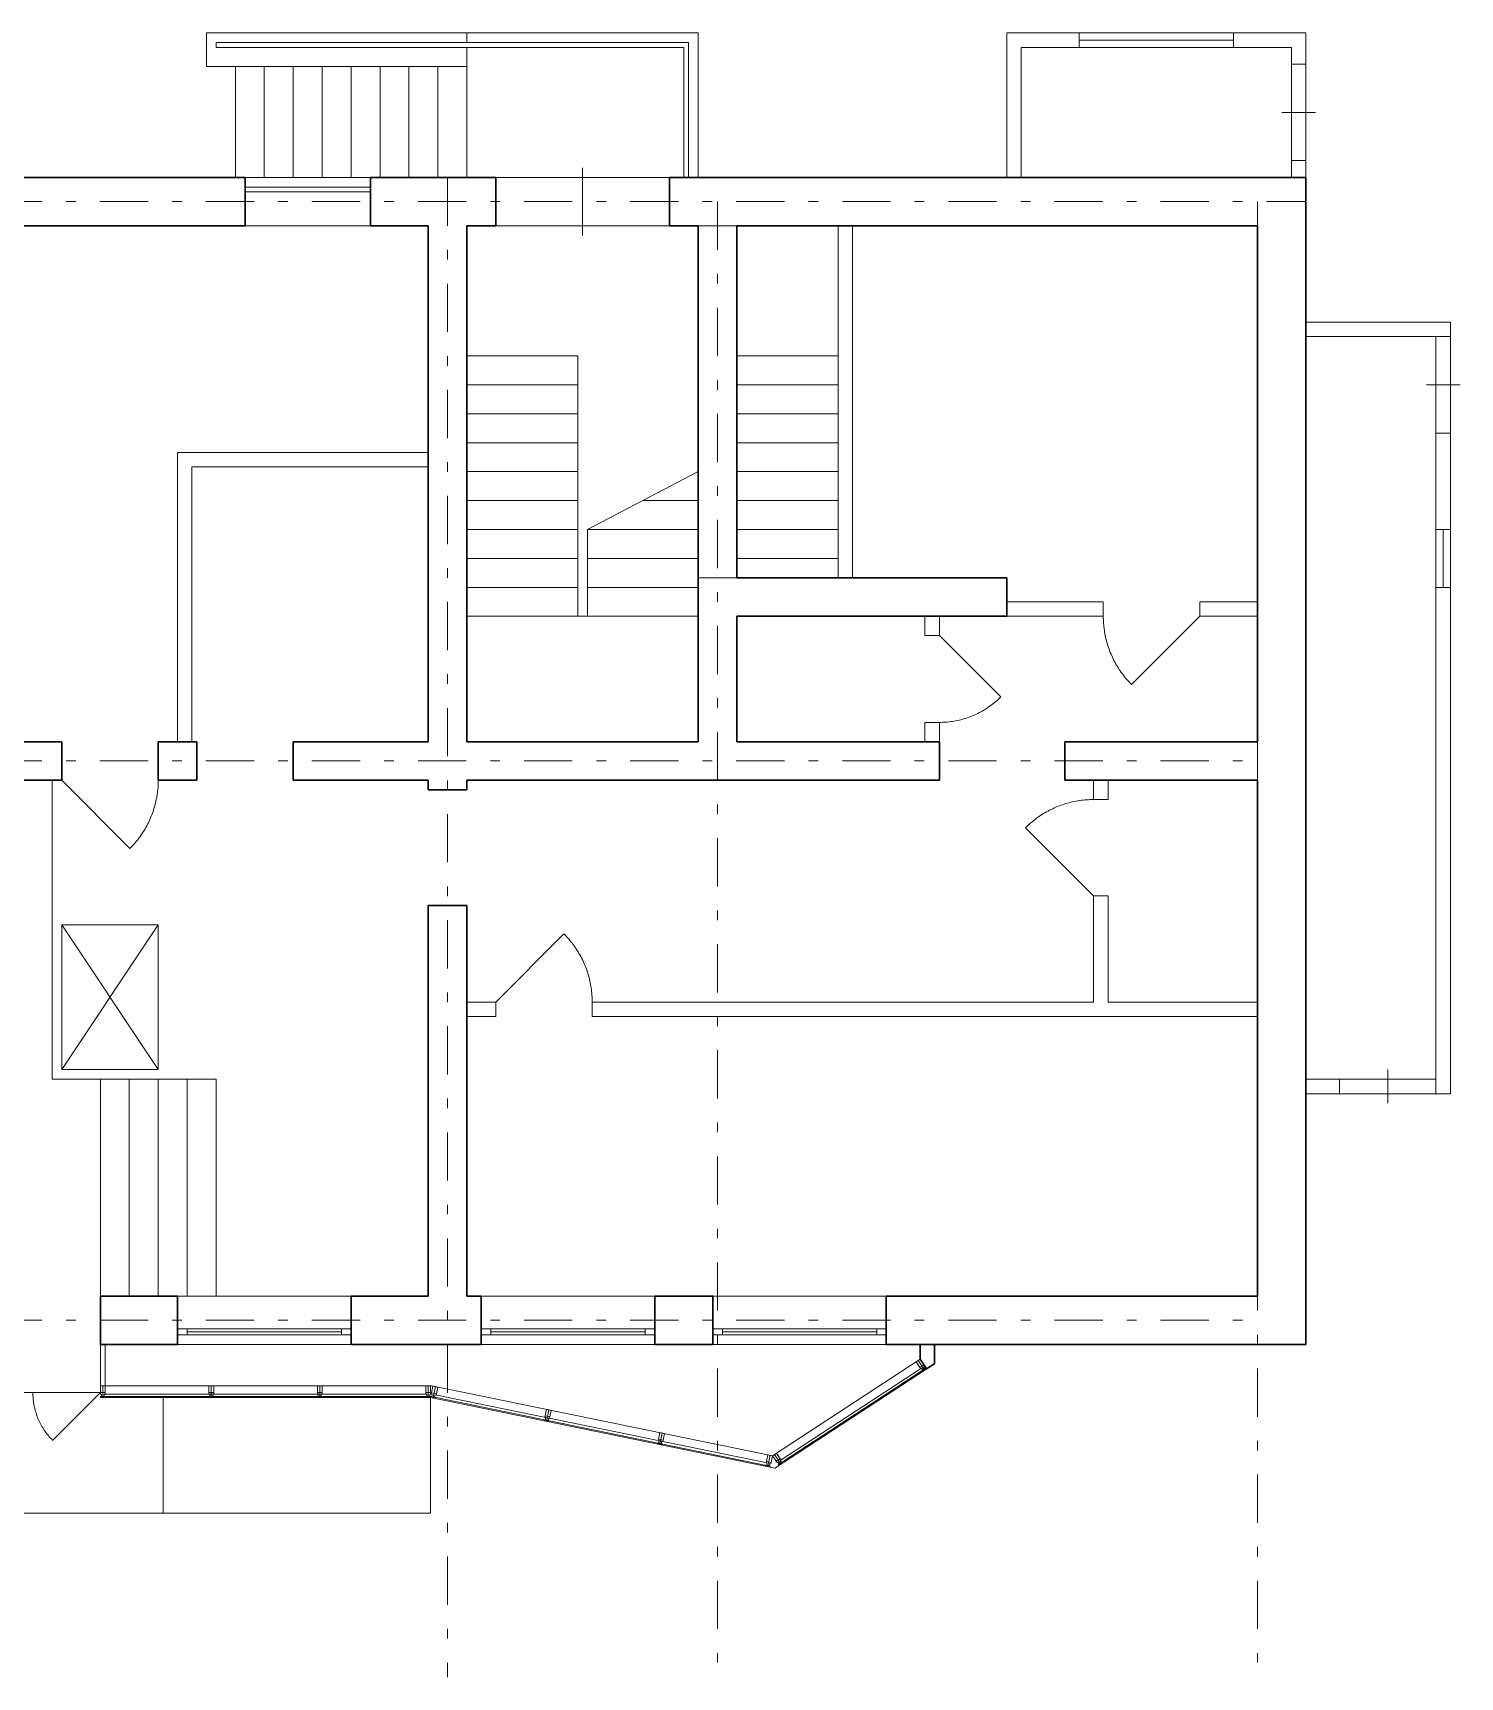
# Model space of a CAD drawing. Header units: metres. Extents: x 3.9 to 52.1, y 10.3 to 27.3.
# Drawn here: x 37.28 to 52.08, y 10.27 to 27.32 of the extents above; entities that cross this region are included whole.
import ezdxf

# ---------------------------------------------------------------- set-up
doc = ezdxf.new("R2010")
doc.units = ezdxf.units.M
doc.header["$MEASUREMENT"] = 0
doc.linetypes.add('( Dashdot )', pattern=[1.001, 0.5, -0.25, 0.001, -0.25])

msp = doc.modelspace()

# ---------------------------------------------------------------- linework, layer by layer
at = {"lineweight": 13}
for p, q in [((44.176, 27.316), (39.076, 27.316)), ((39.076, 26.966), (39.076, 27.316)), ((41.776, 27.216), (41.776, 27.316)), ((44.176, 25.816), (44.176, 27.316)), ((47.376, 25.816), (47.376, 27.316)), ((47.376, 27.316), (48.126, 27.316)), ((49.726, 27.316), (50.476, 27.316)), ((50.476, 26.991), (50.476, 27.316)), ((44.076, 27.216), (39.176, 27.216)), ((39.176, 27.166), (39.176, 27.216)), ((44.026, 27.166), (39.176, 27.166)), ((41.776, 25.816), (41.776, 27.166)), ((44.026, 25.816), (44.026, 27.166)), ((44.076, 25.816), (44.076, 27.216)), ((39.076, 26.966), (41.776, 26.966)), ((39.376, 25.816), (39.376, 26.966)), ((50.476, 25.816), (50.476, 25.991)), ((39.476, 25.716), (40.776, 25.716)), ((39.476, 25.666), (39.476, 25.716)), ((39.476, 25.716), (39.476, 25.716)), ((40.776, 25.666), (39.476, 25.666)), ((40.776, 25.716), (40.776, 25.666)), ((45.626, 25.316), (45.626, 21.666)), ((45.776, 25.316), (45.776, 21.666)), ((50.476, 24.316), (51.976, 24.316)), ((51.976, 24.316), (51.976, 24.166)), ((41.776, 23.966), (42.926, 23.966)), ((42.926, 21.266), (42.926, 23.966)), ((51.976, 23.166), (51.976, 22.166)), ((38.776, 22.966), (38.776, 19.966)), ((38.776, 22.966), (41.376, 22.966)), ((38.926, 22.816), (38.926, 19.966)), ((38.926, 22.816), (41.376, 22.816)), ((43.026, 21.266), (43.026, 22.166)), ((51.976, 21.566), (51.976, 16.316)), ((47.376, 21.416), (48.376, 21.416)), ((48.376, 21.416), (48.376, 21.266)), ((49.376, 21.416), (49.376, 21.266)), ((49.376, 21.416), (49.976, 21.416)), ((41.776, 21.266), (44.176, 21.266)), ((46.526, 21.066), (46.526, 21.266)), ((46.676, 21.066), (46.676, 21.266)), ((47.376, 21.266), (48.376, 21.266)), ((49.376, 21.266), (48.669, 20.559)), ((49.376, 21.266), (49.976, 21.266)), ((46.526, 21.066), (46.676, 21.066)), ((46.676, 21.066), (47.313, 20.43)), ((46.526, 19.966), (46.526, 20.166)), ((46.526, 20.166), (46.676, 20.166)), ((46.676, 19.966), (46.676, 20.166)), ((37.476, 19.566), (37.476, 16.466)), ((37.576, 19.566), (38.283, 18.859)), ((48.276, 19.566), (48.276, 19.366)), ((48.426, 19.566), (48.426, 19.366)), ((48.276, 19.366), (48.426, 19.366)), ((48.276, 18.366), (47.569, 19.073)), ((48.276, 18.366), (48.426, 18.366)), ((48.276, 18.366), (48.276, 17.266)), ((48.426, 18.366), (48.426, 17.266)), ((37.576, 18.066), (37.576, 16.566)), ((38.576, 18.066), (37.576, 18.066)), ((37.576, 18.066), (37.576, 18.066)), ((38.576, 16.566), (38.576, 18.066)), ((42.076, 17.266), (42.783, 17.973)), ((41.776, 17.266), (42.076, 17.266)), ((42.076, 17.266), (42.076, 17.116)), ((43.076, 17.266), (43.076, 17.116)), ((43.076, 17.266), (48.276, 17.266)), ((48.426, 17.266), (49.976, 17.266)), ((41.776, 17.116), (42.076, 17.116)), ((43.076, 17.116), (49.976, 17.116)), ((37.576, 16.566), (38.576, 16.566)), ((37.476, 16.466), (39.176, 16.466)), ((37.976, 16.466), (37.976, 14.216)), ((39.176, 16.466), (39.176, 14.216)), ((50.476, 16.316), (50.826, 16.316)), ((38.776, 14.216), (39.176, 14.216)), ((38.776, 13.876), (38.876, 13.876)), ((38.776, 13.816), (38.776, 13.876)), ((38.776, 13.876), (38.776, 13.876)), ((38.876, 13.816), (38.776, 13.816)), ((38.876, 13.876), (38.876, 13.816)), ((40.576, 13.876), (40.476, 13.876)), ((40.476, 13.876), (40.476, 13.816)), ((40.476, 13.816), (40.576, 13.816)), ((40.576, 13.816), (40.576, 13.876)), ((40.576, 13.876), (40.576, 13.876)), ((41.926, 13.876), (42.026, 13.876)), ((41.926, 13.816), (41.926, 13.876)), ((41.926, 13.876), (41.926, 13.876)), ((42.026, 13.816), (41.926, 13.816)), ((42.026, 13.876), (42.026, 13.816)), ((43.726, 13.876), (43.626, 13.876)), ((43.626, 13.876), (43.626, 13.816)), ((43.626, 13.816), (43.726, 13.816)), ((43.726, 13.816), (43.726, 13.876)), ((43.726, 13.876), (43.726, 13.876)), ((44.326, 13.876), (44.426, 13.876)), ((44.326, 13.816), (44.326, 13.876)), ((44.326, 13.876), (44.326, 13.876)), ((44.426, 13.816), (44.326, 13.816)), ((44.426, 13.876), (44.426, 13.816)), ((46.126, 13.876), (46.026, 13.876)), ((46.026, 13.876), (46.026, 13.816)), ((46.026, 13.816), (46.126, 13.816)), ((46.126, 13.816), (46.126, 13.876)), ((46.126, 13.876), (46.126, 13.876)), ((38.026, 13.716), (37.976, 13.716)), ((37.976, 13.716), (37.976, 13.286)), ((38.026, 13.286), (38.026, 13.716)), ((46.477, 13.562), (44.946, 12.562)), ((46.626, 13.516), (44.97, 12.434)), ((46.49, 13.469), (45.027, 12.513)), ((45.04, 12.492), (46.504, 13.448)), ((46.504, 13.448), (46.49, 13.469)), ((37.976, 13.216), (37.481, 12.721)), ((37.976, 13.286), (41.413, 13.286)), ((37.976, 13.286), (38.026, 13.286)), ((37.976, 13.286), (37.976, 13.286)), ((37.976, 13.166), (41.401, 13.166)), ((38.016, 13.201), (38.016, 13.176)), ((41.361, 13.201), (38.016, 13.201)), ((38.016, 13.201), (38.016, 13.201)), ((38.016, 13.176), (41.361, 13.176)), ((38.626, 13.166), (38.626, 11.966)), ((41.361, 13.176), (41.361, 13.201)), ((41.401, 13.166), (44.97, 12.434)), ((41.401, 13.166), (41.401, 11.966)), ((41.413, 13.286), (44.946, 12.562)), ((41.447, 13.192), (41.442, 13.168)), ((41.442, 13.168), (44.884, 12.462)), ((44.889, 12.487), (41.447, 13.192)), ((41.447, 13.192), (41.447, 13.192)), ((44.884, 12.462), (44.889, 12.487)), ((45.027, 12.513), (45.04, 12.492)), ((45.027, 12.513), (45.027, 12.513)), ((35.626, 11.966), (41.401, 11.966))]:
    msp.add_line(p, q, dxfattribs=at)
at = {"color": 7, "lineweight": 13}
for p, q in [((48.126, 27.166), (48.126, 27.316)), ((49.726, 27.166), (49.726, 27.316)), ((47.526, 27.166), (48.126, 27.166)), ((47.526, 25.816), (47.526, 27.166)), ((49.726, 27.166), (50.326, 27.166)), ((50.326, 26.991), (50.326, 27.166)), ((50.326, 26.991), (50.476, 26.991)), ((50.326, 25.816), (50.326, 25.991)), ((50.326, 25.991), (50.476, 25.991)), ((50.476, 24.166), (51.976, 24.166)), ((44.576, 23.966), (45.626, 23.966)), ((51.826, 23.166), (51.826, 22.166)), ((51.826, 23.166), (51.976, 23.166)), ((51.826, 22.166), (51.976, 22.166)), ((51.826, 21.566), (51.976, 21.566)), ((51.826, 21.566), (51.826, 16.316)), ((50.476, 16.466), (50.826, 16.466)), ((50.826, 16.466), (50.826, 16.316)), ((51.826, 16.316), (51.976, 16.316))]:
    msp.add_line(p, q, dxfattribs=at)
at = {"color": 7, "lineweight": 0}
for p, q in [((48.126, 27.316), (49.726, 27.316)), ((48.126, 27.166), (48.126, 27.316)), ((48.126, 27.316), (48.126, 27.316)), ((49.726, 27.316), (49.726, 27.166)), ((48.126, 27.241), (49.726, 27.241)), ((49.726, 27.166), (48.126, 27.166)), ((50.326, 26.991), (50.326, 25.991)), ((50.475, 26.991), (50.326, 26.991)), ((50.326, 26.991), (50.326, 26.991)), ((50.475, 25.991), (50.475, 26.991)), ((50.226, 26.491), (50.575, 26.491)), ((50.326, 25.991), (50.475, 25.991)), ((51.976, 24.166), (51.826, 24.166)), ((51.826, 24.166), (51.826, 23.166)), ((51.976, 23.166), (51.976, 24.166)), ((44.576, 23.666), (45.626, 23.666)), ((51.726, 23.666), (52.076, 23.666)), ((44.576, 23.366), (45.626, 23.366)), ((44.576, 23.066), (45.626, 23.066)), ((51.826, 23.166), (51.976, 23.166)), ((51.826, 23.166), (51.826, 23.166)), ((44.576, 22.766), (45.626, 22.766)), ((44.576, 22.466), (45.626, 22.466)), ((44.576, 22.166), (45.626, 22.166)), ((51.826, 22.166), (51.826, 21.566)), ((51.976, 22.166), (51.826, 22.166)), ((51.826, 22.166), (51.826, 22.166)), ((51.901, 22.166), (51.901, 21.566)), ((51.976, 21.566), (51.976, 22.166)), ((44.576, 21.866), (45.626, 21.866)), ((51.826, 21.566), (51.976, 21.566)), ((51.326, 16.566), (51.326, 16.216)), ((51.826, 16.466), (50.826, 16.466)), ((50.826, 16.466), (50.826, 16.316)), ((51.826, 16.316), (51.826, 16.466)), ((50.826, 16.316), (51.826, 16.316)), ((50.826, 16.316), (50.826, 16.316))]:
    msp.add_line(p, q, dxfattribs=at)
at = {"color": 252, "lineweight": 0}
for p, q in [((47.526, 27.166), (50.326, 27.166)), ((47.526, 25.816), (47.526, 27.166)), ((47.526, 27.166), (47.526, 27.166)), ((50.326, 27.166), (50.326, 25.816)), ((50.326, 25.816), (47.526, 25.816)), ((41.776, 25.316), (41.776, 19.966)), ((45.626, 25.316), (41.776, 25.316)), ((41.776, 25.316), (41.776, 25.316)), ((41.776, 25.316), (41.776, 25.316)), ((45.626, 21.666), (45.626, 25.316)), ((50.476, 24.166), (51.826, 24.166)), ((50.476, 16.466), (50.476, 24.166)), ((50.476, 24.166), (50.476, 24.166)), ((51.826, 24.166), (51.826, 16.466)), ((44.176, 19.966), (44.176, 21.666)), ((44.176, 21.666), (45.626, 21.666)), ((41.776, 19.966), (44.176, 19.966)), ((51.826, 16.466), (50.476, 16.466))]:
    msp.add_line(p, q, dxfattribs=at)
at = {"lineweight": 0}
for p, q in [((39.676, 25.816), (39.676, 26.966)), ((39.976, 25.816), (39.976, 26.966)), ((40.276, 25.816), (40.276, 26.966)), ((40.576, 25.816), (40.576, 26.966)), ((40.876, 25.816), (40.876, 26.966)), ((41.176, 25.816), (41.176, 26.966)), ((41.476, 25.816), (41.476, 26.966)), ((39.476, 25.816), (40.776, 25.816)), ((39.476, 25.316), (39.476, 25.816)), ((39.476, 25.816), (39.476, 25.816)), ((40.776, 25.816), (40.776, 25.316)), ((42.076, 25.816), (43.876, 25.816)), ((42.076, 25.316), (42.076, 25.816)), ((42.076, 25.816), (42.076, 25.816)), ((42.976, 25.916), (42.976, 25.216)), ((43.876, 25.816), (43.876, 25.316)), ((40.776, 25.316), (39.476, 25.316)), ((43.876, 25.316), (42.076, 25.316)), ((41.776, 23.666), (42.926, 23.666)), ((41.776, 23.366), (42.926, 23.366)), ((41.776, 23.066), (42.926, 23.066)), ((41.776, 22.766), (42.926, 22.766)), ((43.026, 22.166), (44.176, 22.766)), ((41.776, 22.466), (42.926, 22.466)), ((43.601, 22.466), (44.176, 22.466)), ((41.776, 22.166), (42.926, 22.166)), ((43.026, 22.166), (44.176, 22.166)), ((41.776, 21.866), (42.926, 21.866)), ((43.026, 21.866), (44.176, 21.866)), ((41.776, 21.566), (42.926, 21.566)), ((43.026, 21.566), (44.176, 21.566)), ((48.376, 21.266), (48.376, 21.248)), ((48.376, 21.248), (48.377, 21.229)), ((48.377, 21.229), (48.378, 21.211)), ((48.378, 21.211), (48.379, 21.193)), ((48.379, 21.193), (48.38, 21.175)), ((48.38, 21.175), (48.382, 21.157)), ((48.382, 21.157), (48.384, 21.138)), ((48.384, 21.138), (48.387, 21.12)), ((48.387, 21.12), (48.39, 21.102)), ((48.39, 21.102), (48.393, 21.084)), ((48.393, 21.084), (48.396, 21.066)), ((48.396, 21.066), (48.4, 21.049)), ((48.4, 21.049), (48.404, 21.031)), ((48.404, 21.031), (48.409, 21.013)), ((48.409, 21.013), (48.413, 20.995)), ((48.413, 20.995), (48.419, 20.978)), ((48.419, 20.978), (48.424, 20.96)), ((48.424, 20.96), (48.43, 20.943)), ((48.43, 20.943), (48.436, 20.926)), ((48.436, 20.926), (48.442, 20.909)), ((48.442, 20.909), (48.449, 20.892)), ((48.449, 20.892), (48.456, 20.875)), ((48.456, 20.875), (48.463, 20.858)), ((48.463, 20.858), (48.471, 20.841)), ((48.471, 20.841), (48.479, 20.825)), ((48.479, 20.825), (48.487, 20.809)), ((48.487, 20.809), (48.495, 20.793)), ((48.495, 20.793), (48.504, 20.777)), ((48.504, 20.777), (48.513, 20.761)), ((48.513, 20.761), (48.523, 20.745)), ((48.523, 20.745), (48.532, 20.73)), ((48.532, 20.73), (48.542, 20.714)), ((48.542, 20.714), (48.552, 20.699)), ((48.552, 20.699), (48.563, 20.684)), ((48.563, 20.684), (48.574, 20.669)), ((48.574, 20.669), (48.585, 20.655)), ((48.585, 20.655), (48.596, 20.64)), ((48.596, 20.64), (48.608, 20.626)), ((48.608, 20.626), (48.619, 20.612)), ((48.619, 20.612), (48.631, 20.599)), ((48.631, 20.599), (48.644, 20.585)), ((48.644, 20.585), (48.656, 20.572)), ((48.656, 20.572), (48.669, 20.559)), ((47.121, 20.284), (47.136, 20.292)), ((47.136, 20.292), (47.151, 20.301)), ((47.151, 20.301), (47.165, 20.311)), ((47.165, 20.311), (47.18, 20.32)), ((47.18, 20.32), (47.194, 20.33)), ((47.194, 20.33), (47.208, 20.34)), ((47.208, 20.34), (47.222, 20.35)), ((47.222, 20.35), (47.235, 20.361)), ((47.235, 20.361), (47.249, 20.372)), ((47.249, 20.372), (47.262, 20.383)), ((47.262, 20.383), (47.275, 20.394)), ((47.275, 20.394), (47.288, 20.406)), ((47.288, 20.406), (47.3, 20.417)), ((47.3, 20.417), (47.313, 20.43)), ((46.676, 20.166), (46.693, 20.166)), ((46.693, 20.166), (46.711, 20.167)), ((46.711, 20.167), (46.728, 20.167)), ((46.728, 20.167), (46.745, 20.169)), ((46.745, 20.169), (46.762, 20.17)), ((46.762, 20.17), (46.779, 20.172)), ((46.779, 20.172), (46.797, 20.174)), ((46.797, 20.174), (46.814, 20.176)), ((46.814, 20.176), (46.831, 20.179)), ((46.831, 20.179), (46.848, 20.182)), ((46.848, 20.182), (46.864, 20.186)), ((46.864, 20.186), (46.881, 20.19)), ((46.881, 20.19), (46.898, 20.194)), ((46.898, 20.194), (46.915, 20.198)), ((46.915, 20.198), (46.931, 20.203)), ((46.931, 20.203), (46.948, 20.208)), ((46.948, 20.208), (46.964, 20.213)), ((46.964, 20.213), (46.98, 20.219)), ((46.98, 20.219), (46.997, 20.225)), ((46.997, 20.225), (47.013, 20.231)), ((47.013, 20.231), (47.029, 20.238)), ((47.029, 20.238), (47.044, 20.245)), ((47.044, 20.245), (47.06, 20.252)), ((47.06, 20.252), (47.076, 20.259)), ((47.076, 20.259), (47.091, 20.267)), ((47.091, 20.267), (47.106, 20.275)), ((47.106, 20.275), (47.121, 20.284)), ((38.566, 19.42), (38.568, 19.438)), ((38.568, 19.438), (38.57, 19.457)), ((38.57, 19.457), (38.572, 19.475)), ((38.572, 19.475), (38.574, 19.493)), ((38.574, 19.493), (38.575, 19.511)), ((38.575, 19.511), (38.576, 19.529)), ((38.576, 19.548), (38.576, 19.566)), ((38.576, 19.529), (38.576, 19.548)), ((38.528, 19.26), (38.534, 19.278)), ((38.534, 19.278), (38.539, 19.295)), ((38.539, 19.295), (38.544, 19.313)), ((38.544, 19.313), (38.548, 19.331)), ((38.548, 19.331), (38.552, 19.349)), ((38.552, 19.349), (38.556, 19.366)), ((38.556, 19.366), (38.56, 19.384)), ((38.56, 19.384), (38.563, 19.402)), ((38.563, 19.402), (38.566, 19.42)), ((47.852, 19.271), (47.835, 19.263)), ((47.868, 19.279), (47.852, 19.271)), ((47.885, 19.286), (47.868, 19.279)), ((47.902, 19.293), (47.885, 19.286)), ((47.919, 19.3), (47.902, 19.293)), ((47.936, 19.306), (47.919, 19.3)), ((47.953, 19.312), (47.936, 19.306)), ((47.971, 19.318), (47.953, 19.312)), ((47.988, 19.324), (47.971, 19.318)), ((48.006, 19.329), (47.988, 19.324)), ((48.023, 19.333), (48.006, 19.329)), ((48.041, 19.338), (48.023, 19.333)), ((48.059, 19.342), (48.041, 19.338)), ((48.077, 19.346), (48.059, 19.342)), ((48.095, 19.349), (48.077, 19.346)), ((48.113, 19.352), (48.095, 19.349)), ((48.131, 19.355), (48.113, 19.352)), ((48.149, 19.358), (48.131, 19.355)), ((48.167, 19.36), (48.149, 19.358)), ((48.185, 19.362), (48.167, 19.36)), ((48.203, 19.363), (48.185, 19.362)), ((48.221, 19.364), (48.203, 19.363)), ((48.24, 19.365), (48.221, 19.364)), ((48.258, 19.366), (48.24, 19.365)), ((48.276, 19.366), (48.258, 19.366)), ((38.457, 19.093), (38.466, 19.109)), ((38.466, 19.109), (38.474, 19.125)), ((38.474, 19.125), (38.482, 19.141)), ((38.482, 19.141), (38.489, 19.158)), ((38.489, 19.158), (38.497, 19.175)), ((38.497, 19.175), (38.504, 19.192)), ((38.504, 19.192), (38.51, 19.209)), ((38.51, 19.209), (38.517, 19.226)), ((38.517, 19.226), (38.523, 19.243)), ((38.523, 19.243), (38.528, 19.26)), ((47.595, 19.098), (47.582, 19.086)), ((47.609, 19.111), (47.595, 19.098)), ((47.623, 19.123), (47.609, 19.111)), ((47.637, 19.135), (47.623, 19.123)), ((47.651, 19.146), (47.637, 19.135)), ((47.665, 19.157), (47.651, 19.146)), ((47.68, 19.168), (47.665, 19.157)), ((47.694, 19.179), (47.68, 19.168)), ((47.709, 19.19), (47.694, 19.179)), ((47.724, 19.2), (47.709, 19.19)), ((47.74, 19.21), (47.724, 19.2)), ((47.755, 19.22), (47.74, 19.21)), ((47.771, 19.229), (47.755, 19.22)), ((47.787, 19.238), (47.771, 19.229)), ((47.803, 19.247), (47.787, 19.238)), ((47.819, 19.255), (47.803, 19.247)), ((47.835, 19.263), (47.819, 19.255)), ((38.333, 18.912), (38.345, 18.926)), ((38.345, 18.926), (38.356, 18.94)), ((38.356, 18.94), (38.368, 18.955)), ((38.368, 18.955), (38.379, 18.969)), ((38.379, 18.969), (38.389, 18.984)), ((38.389, 18.984), (38.4, 18.999)), ((38.4, 18.999), (38.41, 19.014)), ((38.41, 19.014), (38.42, 19.03)), ((38.42, 19.03), (38.43, 19.045)), ((38.43, 19.045), (38.439, 19.061)), ((38.439, 19.061), (38.448, 19.077)), ((38.448, 19.077), (38.457, 19.093)), ((47.582, 19.086), (47.569, 19.073)), ((38.283, 18.859), (38.296, 18.872)), ((38.296, 18.872), (38.309, 18.885)), ((38.309, 18.885), (38.321, 18.899)), ((38.321, 18.899), (38.333, 18.912)), ((37.576, 18.066), (38.576, 16.566)), ((37.576, 16.566), (38.576, 18.066)), ((42.796, 17.96), (42.783, 17.973)), ((42.809, 17.947), (42.796, 17.96)), ((42.821, 17.933), (42.809, 17.947)), ((42.833, 17.92), (42.821, 17.933)), ((42.845, 17.906), (42.833, 17.92)), ((42.856, 17.891), (42.845, 17.906)), ((42.868, 17.877), (42.856, 17.891)), ((42.879, 17.863), (42.868, 17.877)), ((42.889, 17.848), (42.879, 17.863)), ((42.9, 17.833), (42.889, 17.848)), ((42.91, 17.818), (42.9, 17.833)), ((42.92, 17.802), (42.91, 17.818)), ((42.93, 17.787), (42.92, 17.802)), ((42.939, 17.771), (42.93, 17.787)), ((42.948, 17.755), (42.939, 17.771)), ((42.957, 17.739), (42.948, 17.755)), ((42.966, 17.723), (42.957, 17.739)), ((42.974, 17.707), (42.966, 17.723)), ((42.982, 17.69), (42.974, 17.707)), ((42.989, 17.674), (42.982, 17.69)), ((42.997, 17.657), (42.989, 17.674)), ((43.004, 17.64), (42.997, 17.657)), ((43.01, 17.623), (43.004, 17.64)), ((43.017, 17.606), (43.01, 17.623)), ((43.023, 17.589), (43.017, 17.606)), ((43.028, 17.571), (43.023, 17.589)), ((43.034, 17.554), (43.028, 17.571)), ((43.039, 17.537), (43.034, 17.554)), ((43.044, 17.519), (43.039, 17.537)), ((43.048, 17.501), (43.044, 17.519)), ((43.052, 17.483), (43.048, 17.501)), ((43.056, 17.466), (43.052, 17.483)), ((43.06, 17.448), (43.056, 17.466)), ((43.063, 17.43), (43.06, 17.448)), ((43.066, 17.412), (43.063, 17.43)), ((43.068, 17.393), (43.066, 17.412)), ((43.07, 17.375), (43.068, 17.393)), ((43.072, 17.357), (43.07, 17.375)), ((43.074, 17.339), (43.072, 17.357)), ((43.075, 17.321), (43.074, 17.339)), ((43.076, 17.302), (43.075, 17.321)), ((43.076, 17.284), (43.076, 17.302)), ((43.076, 17.266), (43.076, 17.284)), ((38.276, 16.466), (38.276, 14.216)), ((38.576, 16.466), (38.576, 14.216)), ((38.876, 16.466), (38.876, 14.216)), ((38.776, 14.216), (40.576, 14.216)), ((38.776, 13.716), (38.776, 14.216)), ((38.776, 14.216), (38.776, 14.216)), ((40.576, 14.216), (40.576, 13.716)), ((41.926, 14.216), (43.726, 14.216)), ((41.926, 13.716), (41.926, 14.216)), ((41.926, 14.216), (41.926, 14.216)), ((43.726, 14.216), (43.726, 13.716)), ((44.326, 14.216), (46.126, 14.216)), ((44.326, 13.716), (44.326, 14.216)), ((44.326, 14.216), (44.326, 14.216)), ((46.126, 14.216), (46.126, 13.716)), ((38.876, 13.876), (40.476, 13.876)), ((38.876, 13.816), (38.876, 13.876)), ((38.876, 13.876), (38.876, 13.876)), ((38.876, 13.846), (40.476, 13.846)), ((40.476, 13.816), (38.876, 13.816)), ((40.476, 13.876), (40.476, 13.816)), ((42.026, 13.876), (43.626, 13.876)), ((42.026, 13.816), (42.026, 13.876)), ((42.026, 13.876), (42.026, 13.876)), ((42.026, 13.846), (43.626, 13.846)), ((43.626, 13.816), (42.026, 13.816)), ((43.626, 13.876), (43.626, 13.816)), ((44.426, 13.876), (46.026, 13.876)), ((44.426, 13.816), (44.426, 13.876)), ((44.426, 13.876), (44.426, 13.876)), ((44.426, 13.846), (46.026, 13.846)), ((46.026, 13.816), (44.426, 13.816)), ((46.026, 13.876), (46.026, 13.816)), ((40.576, 13.716), (38.776, 13.716)), ((43.726, 13.716), (41.926, 13.716)), ((46.126, 13.716), (44.326, 13.716)), ((36.276, 13.216), (37.976, 13.216)), ((37.276, 13.216), (37.276, 13.201)), ((37.276, 13.201), (37.277, 13.185)), ((37.277, 13.185), (37.278, 13.17)), ((37.278, 13.17), (37.279, 13.155)), ((37.279, 13.155), (37.28, 13.14)), ((37.28, 13.14), (37.282, 13.125)), ((37.282, 13.125), (37.284, 13.109)), ((37.284, 13.109), (37.287, 13.094)), ((37.287, 13.094), (37.29, 13.079)), ((37.29, 13.079), (37.293, 13.064)), ((37.293, 13.064), (37.296, 13.05)), ((37.296, 13.05), (37.3, 13.035)), ((37.3, 13.035), (37.304, 13.02)), ((37.304, 13.02), (37.309, 13.005)), ((37.309, 13.005), (37.313, 12.991)), ((37.313, 12.991), (37.318, 12.977)), ((37.318, 12.977), (37.324, 12.962)), ((37.324, 12.962), (37.329, 12.948)), ((37.329, 12.948), (37.335, 12.934)), ((37.335, 12.934), (37.342, 12.92)), ((37.342, 12.92), (37.348, 12.906)), ((37.348, 12.906), (37.355, 12.893)), ((37.355, 12.893), (37.362, 12.879)), ((37.362, 12.879), (37.37, 12.866)), ((37.37, 12.866), (37.378, 12.853)), ((37.378, 12.853), (37.386, 12.84)), ((37.386, 12.84), (37.394, 12.827)), ((37.394, 12.827), (37.403, 12.814)), ((37.403, 12.814), (37.412, 12.802)), ((37.412, 12.802), (37.421, 12.79)), ((37.421, 12.79), (37.43, 12.778)), ((37.43, 12.778), (37.44, 12.766)), ((37.44, 12.766), (37.45, 12.754)), ((37.45, 12.754), (37.46, 12.743)), ((37.46, 12.743), (37.471, 12.732)), ((37.471, 12.732), (37.481, 12.721))]:
    msp.add_line(p, q, dxfattribs=at)
at = {"lineweight": 30}
for p, q in [((34.876, 25.816), (39.476, 25.816)), ((39.476, 25.816), (39.476, 25.316)), ((40.776, 25.816), (40.776, 25.316)), ((40.776, 25.816), (42.076, 25.816)), ((42.076, 25.816), (42.076, 25.316)), ((43.876, 25.816), (43.876, 25.316)), ((43.876, 25.816), (50.476, 25.816)), ((50.476, 25.816), (50.476, 13.716)), ((36.176, 25.316), (39.476, 25.316)), ((40.776, 25.316), (41.376, 25.316)), ((41.376, 25.316), (41.376, 19.966)), ((41.776, 19.966), (41.776, 25.316)), ((41.776, 25.316), (42.076, 25.316)), ((44.176, 25.316), (43.876, 25.316)), ((44.176, 19.966), (44.176, 25.316)), ((44.576, 25.316), (49.976, 25.316)), ((44.576, 21.666), (44.576, 25.316)), ((49.976, 25.316), (49.976, 19.966)), ((44.576, 21.666), (47.376, 21.666)), ((47.376, 21.266), (47.376, 21.666)), ((44.576, 19.966), (44.576, 21.266)), ((44.576, 21.266), (47.376, 21.266)), ((36.176, 19.966), (37.576, 19.966)), ((37.576, 19.966), (37.576, 19.566)), ((38.576, 19.966), (38.576, 19.566)), ((38.576, 19.966), (38.976, 19.966)), ((38.976, 19.966), (38.976, 19.566)), ((39.976, 19.966), (39.976, 19.566)), ((39.976, 19.966), (41.376, 19.966)), ((41.776, 19.966), (44.176, 19.966)), ((44.576, 19.966), (46.676, 19.966)), ((46.676, 19.966), (46.676, 19.566)), ((47.976, 19.966), (47.976, 19.566)), ((47.976, 19.966), (49.976, 19.966)), ((36.176, 19.566), (37.576, 19.566)), ((38.576, 19.566), (38.976, 19.566)), ((39.976, 19.566), (41.376, 19.566)), ((41.376, 19.566), (41.376, 19.466)), ((41.376, 19.466), (41.776, 19.466)), ((41.776, 19.566), (41.776, 19.466)), ((41.776, 19.566), (46.676, 19.566)), ((47.976, 19.566), (49.976, 19.566)), ((49.976, 19.566), (49.976, 14.216)), ((41.376, 18.266), (41.776, 18.266)), ((41.376, 18.266), (41.376, 14.216)), ((41.776, 18.266), (41.776, 14.216)), ((37.976, 14.216), (37.976, 13.716)), ((37.976, 14.216), (38.776, 14.216)), ((38.776, 14.216), (38.776, 13.716)), ((40.576, 14.216), (40.576, 13.716)), ((40.576, 14.216), (41.376, 14.216)), ((41.776, 14.216), (41.926, 14.216)), ((41.926, 14.216), (41.926, 13.716)), ((43.726, 14.216), (43.726, 13.716)), ((43.726, 14.216), (44.326, 14.216)), ((44.326, 14.216), (44.326, 13.716)), ((46.126, 14.216), (46.126, 13.716)), ((46.126, 14.216), (49.976, 14.216)), ((37.976, 13.716), (38.776, 13.716)), ((40.576, 13.716), (41.926, 13.716)), ((43.726, 13.716), (44.326, 13.716)), ((46.126, 13.716), (50.476, 13.716)), ((46.477, 13.562), (46.477, 13.716)), ((46.626, 13.716), (46.626, 13.516)), ((46.477, 13.562), (46.542, 13.461)), ((46.542, 13.461), (46.626, 13.516))]:
    msp.add_line(p, q, dxfattribs=at)
at = {"color": 1, "linetype": '( Dashdot )', "lineweight": 0}
for p, q in [((41.576, 25.815), (41.576, 10.266)), ((3.87, 25.566), (50.476, 25.566)), ((44.376, 25.566), (44.376, 10.266)), ((49.976, 25.566), (49.976, 10.266)), ((3.87, 19.766), (49.976, 19.766)), ((3.87, 13.966), (49.976, 13.966))]:
    msp.add_line(p, q, dxfattribs=at)
at = {"color": 7, "linetype": 'Continuous', "lineweight": 13}
for p, q in [((46.435, 13.534), (46.477, 13.562)), ((46.473, 13.476), (46.435, 13.534)), ((46.435, 13.534), (46.435, 13.534)), ((46.456, 13.548), (46.522, 13.448)), ((46.473, 13.476), (46.515, 13.503)), ((46.515, 13.503), (46.473, 13.476)), ((46.481, 13.463), (46.473, 13.476)), ((46.477, 13.562), (46.515, 13.503)), ((46.495, 13.442), (46.537, 13.47)), ((46.515, 13.503), (46.523, 13.491)), ((46.523, 13.491), (46.515, 13.485)), ((46.515, 13.485), (46.529, 13.464)), ((46.537, 13.47), (46.542, 13.461)), ((46.49, 13.469), (46.481, 13.463)), ((46.504, 13.448), (46.49, 13.469)), ((46.501, 13.434), (46.495, 13.442)), ((46.495, 13.442), (46.495, 13.442)), ((46.542, 13.461), (46.501, 13.434)), ((46.529, 13.464), (46.504, 13.448)), ((37.976, 13.286), (38.026, 13.286)), ((37.976, 13.216), (37.976, 13.286)), ((37.976, 13.286), (37.976, 13.286)), ((37.976, 13.201), (37.976, 13.216)), ((37.976, 13.216), (38.026, 13.216)), ((38.026, 13.216), (37.976, 13.216)), ((37.986, 13.201), (37.976, 13.201)), ((37.976, 13.176), (38.026, 13.176)), ((37.976, 13.166), (37.976, 13.176)), ((37.976, 13.176), (37.976, 13.176)), ((38.026, 13.166), (37.976, 13.166)), ((37.986, 13.176), (37.986, 13.201)), ((38.016, 13.176), (37.986, 13.176)), ((38.001, 13.286), (38.001, 13.166)), ((38.016, 13.201), (38.016, 13.176)), ((38.026, 13.201), (38.016, 13.201)), ((38.026, 13.286), (38.026, 13.216)), ((38.026, 13.216), (38.026, 13.201)), ((38.026, 13.176), (38.026, 13.166)), ((39.101, 13.286), (39.151, 13.286)), ((39.101, 13.216), (39.101, 13.286)), ((39.101, 13.286), (39.101, 13.286)), ((39.101, 13.201), (39.101, 13.216)), ((39.101, 13.216), (39.151, 13.216)), ((39.151, 13.216), (39.101, 13.216)), ((39.111, 13.201), (39.101, 13.201)), ((39.101, 13.176), (39.151, 13.176)), ((39.101, 13.166), (39.101, 13.176)), ((39.101, 13.176), (39.101, 13.176)), ((39.151, 13.166), (39.101, 13.166)), ((39.111, 13.176), (39.111, 13.201)), ((39.141, 13.176), (39.111, 13.176)), ((39.126, 13.286), (39.126, 13.166)), ((39.141, 13.201), (39.141, 13.176)), ((39.151, 13.201), (39.141, 13.201)), ((39.151, 13.286), (39.151, 13.216)), ((39.151, 13.216), (39.151, 13.201)), ((39.151, 13.176), (39.151, 13.166)), ((40.226, 13.286), (40.276, 13.286)), ((40.226, 13.216), (40.226, 13.286)), ((40.226, 13.286), (40.226, 13.286)), ((40.226, 13.201), (40.226, 13.216)), ((40.226, 13.216), (40.276, 13.216)), ((40.276, 13.216), (40.226, 13.216)), ((40.236, 13.201), (40.226, 13.201)), ((40.226, 13.176), (40.276, 13.176)), ((40.226, 13.166), (40.226, 13.176)), ((40.226, 13.176), (40.226, 13.176)), ((40.276, 13.166), (40.226, 13.166)), ((40.236, 13.176), (40.236, 13.201)), ((40.266, 13.176), (40.236, 13.176)), ((40.251, 13.286), (40.251, 13.166)), ((40.266, 13.201), (40.266, 13.176)), ((40.276, 13.201), (40.266, 13.201)), ((40.276, 13.286), (40.276, 13.216)), ((40.276, 13.216), (40.276, 13.201)), ((40.276, 13.176), (40.276, 13.166)), ((41.351, 13.286), (41.401, 13.286)), ((41.351, 13.216), (41.351, 13.286)), ((41.351, 13.286), (41.351, 13.286)), ((41.351, 13.201), (41.351, 13.216)), ((41.351, 13.216), (41.401, 13.216)), ((41.401, 13.216), (41.351, 13.216)), ((41.361, 13.201), (41.351, 13.201)), ((41.351, 13.176), (41.401, 13.176)), ((41.351, 13.166), (41.351, 13.176)), ((41.351, 13.176), (41.351, 13.176)), ((41.401, 13.166), (41.351, 13.166)), ((41.361, 13.176), (41.361, 13.201)), ((41.391, 13.176), (41.361, 13.176)), ((41.376, 13.286), (41.376, 13.166)), ((41.391, 13.201), (41.391, 13.176)), ((41.401, 13.201), (41.391, 13.201)), ((41.401, 13.286), (41.401, 13.216)), ((41.401, 13.216), (41.401, 13.201)), ((41.401, 13.166), (41.403, 13.176)), ((41.401, 13.176), (41.401, 13.166)), ((41.45, 13.156), (41.401, 13.166)), ((41.403, 13.176), (41.452, 13.166)), ((41.403, 13.176), (41.403, 13.176)), ((41.408, 13.2), (41.411, 13.215)), ((41.418, 13.198), (41.408, 13.2)), ((41.411, 13.215), (41.425, 13.284)), ((41.411, 13.215), (41.46, 13.205)), ((41.46, 13.205), (41.411, 13.215)), ((41.413, 13.174), (41.418, 13.198)), ((41.442, 13.168), (41.413, 13.174)), ((41.425, 13.284), (41.474, 13.273)), ((41.425, 13.284), (41.425, 13.284)), ((41.45, 13.278), (41.426, 13.161)), ((41.447, 13.192), (41.442, 13.168)), ((41.457, 13.19), (41.447, 13.192)), ((41.452, 13.166), (41.45, 13.156)), ((41.46, 13.205), (41.457, 13.19)), ((41.474, 13.273), (41.46, 13.205)), ((42.584, 12.959), (42.587, 12.974)), ((42.594, 12.957), (42.584, 12.959)), ((42.587, 12.974), (42.601, 13.043)), ((42.587, 12.974), (42.636, 12.964)), ((42.636, 12.964), (42.587, 12.974)), ((42.601, 13.043), (42.65, 13.032)), ((42.601, 13.043), (42.601, 13.043)), ((42.625, 13.038), (42.601, 12.92)), ((42.636, 12.964), (42.633, 12.949)), ((42.65, 13.032), (42.636, 12.964)), ((42.577, 12.925), (42.579, 12.935)), ((42.626, 12.915), (42.577, 12.925)), ((42.579, 12.935), (42.628, 12.925)), ((42.579, 12.935), (42.579, 12.935)), ((42.589, 12.933), (42.594, 12.957)), ((42.618, 12.927), (42.589, 12.933)), ((42.623, 12.951), (42.618, 12.927)), ((42.633, 12.949), (42.623, 12.951)), ((42.628, 12.925), (42.626, 12.915)), ((43.762, 12.733), (43.776, 12.802)), ((43.776, 12.802), (43.825, 12.792)), ((43.776, 12.802), (43.776, 12.802)), ((43.801, 12.797), (43.777, 12.679)), ((43.825, 12.792), (43.811, 12.723)), ((43.752, 12.684), (43.754, 12.694)), ((43.801, 12.674), (43.752, 12.684)), ((43.754, 12.694), (43.803, 12.684)), ((43.754, 12.694), (43.754, 12.694)), ((43.759, 12.718), (43.762, 12.733)), ((43.769, 12.716), (43.759, 12.718)), ((43.762, 12.733), (43.811, 12.723)), ((43.811, 12.723), (43.762, 12.733)), ((43.764, 12.692), (43.769, 12.716)), ((43.793, 12.686), (43.764, 12.692)), ((43.799, 12.71), (43.793, 12.686)), ((43.808, 12.708), (43.799, 12.71)), ((43.803, 12.684), (43.801, 12.674)), ((43.811, 12.723), (43.808, 12.708)), ((44.872, 12.454), (44.874, 12.464)), ((44.921, 12.444), (44.872, 12.454)), ((44.874, 12.464), (44.923, 12.454)), ((44.874, 12.464), (44.874, 12.464)), ((44.879, 12.489), (44.882, 12.503)), ((44.889, 12.487), (44.879, 12.489)), ((44.882, 12.503), (44.896, 12.572)), ((44.882, 12.503), (44.931, 12.493)), ((44.931, 12.493), (44.882, 12.503)), ((44.884, 12.462), (44.889, 12.487)), ((44.914, 12.456), (44.884, 12.462)), ((44.896, 12.572), (44.945, 12.562)), ((44.896, 12.572), (44.896, 12.572)), ((44.921, 12.567), (44.897, 12.449)), ((44.919, 12.481), (44.914, 12.456)), ((44.928, 12.479), (44.919, 12.481)), ((44.923, 12.454), (44.921, 12.444)), ((44.931, 12.493), (44.928, 12.479)), ((44.945, 12.562), (44.931, 12.493)), ((44.947, 12.562), (44.988, 12.589)), ((44.985, 12.504), (44.947, 12.562)), ((44.947, 12.562), (44.947, 12.562)), ((44.967, 12.576), (45.033, 12.475)), ((44.985, 12.504), (45.027, 12.531)), ((45.027, 12.531), (44.985, 12.504)), ((44.993, 12.491), (44.985, 12.504)), ((44.988, 12.589), (45.027, 12.531)), ((45.001, 12.496), (44.993, 12.491)), ((45.015, 12.475), (45.001, 12.496)), ((45.007, 12.47), (45.049, 12.497)), ((45.012, 12.462), (45.007, 12.47)), ((45.007, 12.47), (45.007, 12.47)), ((45.054, 12.489), (45.012, 12.462)), ((45.04, 12.492), (45.015, 12.475)), ((45.027, 12.531), (45.035, 12.518)), ((45.035, 12.518), (45.027, 12.513)), ((45.027, 12.513), (45.04, 12.492)), ((45.049, 12.497), (45.054, 12.489))]:
    msp.add_line(p, q, dxfattribs=at)

doc.saveas('drawing.dxf')
